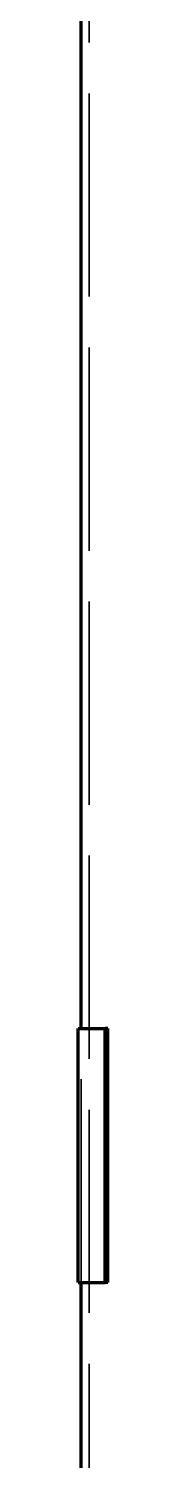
# Model space of a CAD drawing. Header units: millimetres. Extents: x 0 to 2208, y 0 to 420.
# Drawn here: x 170.77 to 171.36, y 170.44 to 198.61 of the extents above; entities that cross this region are included whole.
import ezdxf

# ---------------------------------------------------------------- set-up
doc = ezdxf.new("R2010")
doc.units = ezdxf.units.MM
doc.linetypes.add('IRAM-E-TRAZOS', pattern=[5, 4, -1])
doc.layers.add('01-VISIBLE', color=7, linetype='CONTINUOUS', lineweight=70)
doc.layers.add('02-OCULTA', color=4, linetype='IRAM-E-TRAZOS', lineweight=35)

msp = doc.modelspace()

# ---------------------------------------------------------------- linework, layer by layer
at = {"layer": '01-VISIBLE'}
for p, q in [((170.827, 178.935), (170.827, 217.535)), ((170.767, 173.935), (170.767, 178.935)), ((171.299, 173.935), (171.299, 178.935)), ((171.357, 178.935), (171.299, 178.935)), ((171.357, 173.935), (171.357, 178.935)), ((170.827, 164.835), (170.827, 173.935)), ((171.357, 173.935), (171.299, 173.935))]:
    msp.add_line(p, q, dxfattribs=at)
for points in [[(170.767, 178.935), (170.856, 178.935), (170.944, 178.935), (171.033, 178.935), (171.122, 178.935), (171.21, 178.935), (171.299, 178.935)], [(170.767, 173.935), (170.856, 173.935), (170.944, 173.935), (171.033, 173.935), (171.122, 173.935), (171.21, 173.935), (171.299, 173.935)]]:
    msp.add_lwpolyline(points, dxfattribs=at)
at = {"layer": '02-OCULTA'}
for p, q in [((170.987, 123.335), (170.987, 217.535)), ((170.827, 173.935), (170.827, 178.935)), ((170.827, 173.935), (170.827, 178.935)), ((171.299, 173.935), (171.299, 178.935)), ((171.357, 178.935), (171.299, 178.935)), ((171.357, 173.935), (171.357, 178.935)), ((171.357, 173.935), (171.299, 173.935))]:
    msp.add_line(p, q, dxfattribs=at)
for points in [[(171.299, 178.935), (171.21, 178.935), (171.122, 178.935), (171.033, 178.935), (170.944, 178.935), (170.856, 178.935), (170.767, 178.935)], [(171.357, 178.935), (171.269, 178.935), (171.181, 178.935), (171.092, 178.935), (171.004, 178.935), (170.915, 178.935), (170.827, 178.935)], [(170.827, 178.935), (170.915, 178.935), (171.004, 178.935), (171.092, 178.935), (171.181, 178.935), (171.269, 178.935), (171.357, 178.935)], [(171.299, 173.935), (171.21, 173.935), (171.122, 173.935), (171.033, 173.935), (170.944, 173.935), (170.856, 173.935), (170.767, 173.935)], [(171.357, 173.935), (171.269, 173.935), (171.181, 173.935), (171.092, 173.935), (171.004, 173.935), (170.915, 173.935), (170.827, 173.935)], [(170.827, 173.935), (170.915, 173.935), (171.004, 173.935), (171.092, 173.935), (171.181, 173.935), (171.269, 173.935), (171.357, 173.935)]]:
    msp.add_lwpolyline(points, dxfattribs=at)

doc.saveas('drawing.dxf')
